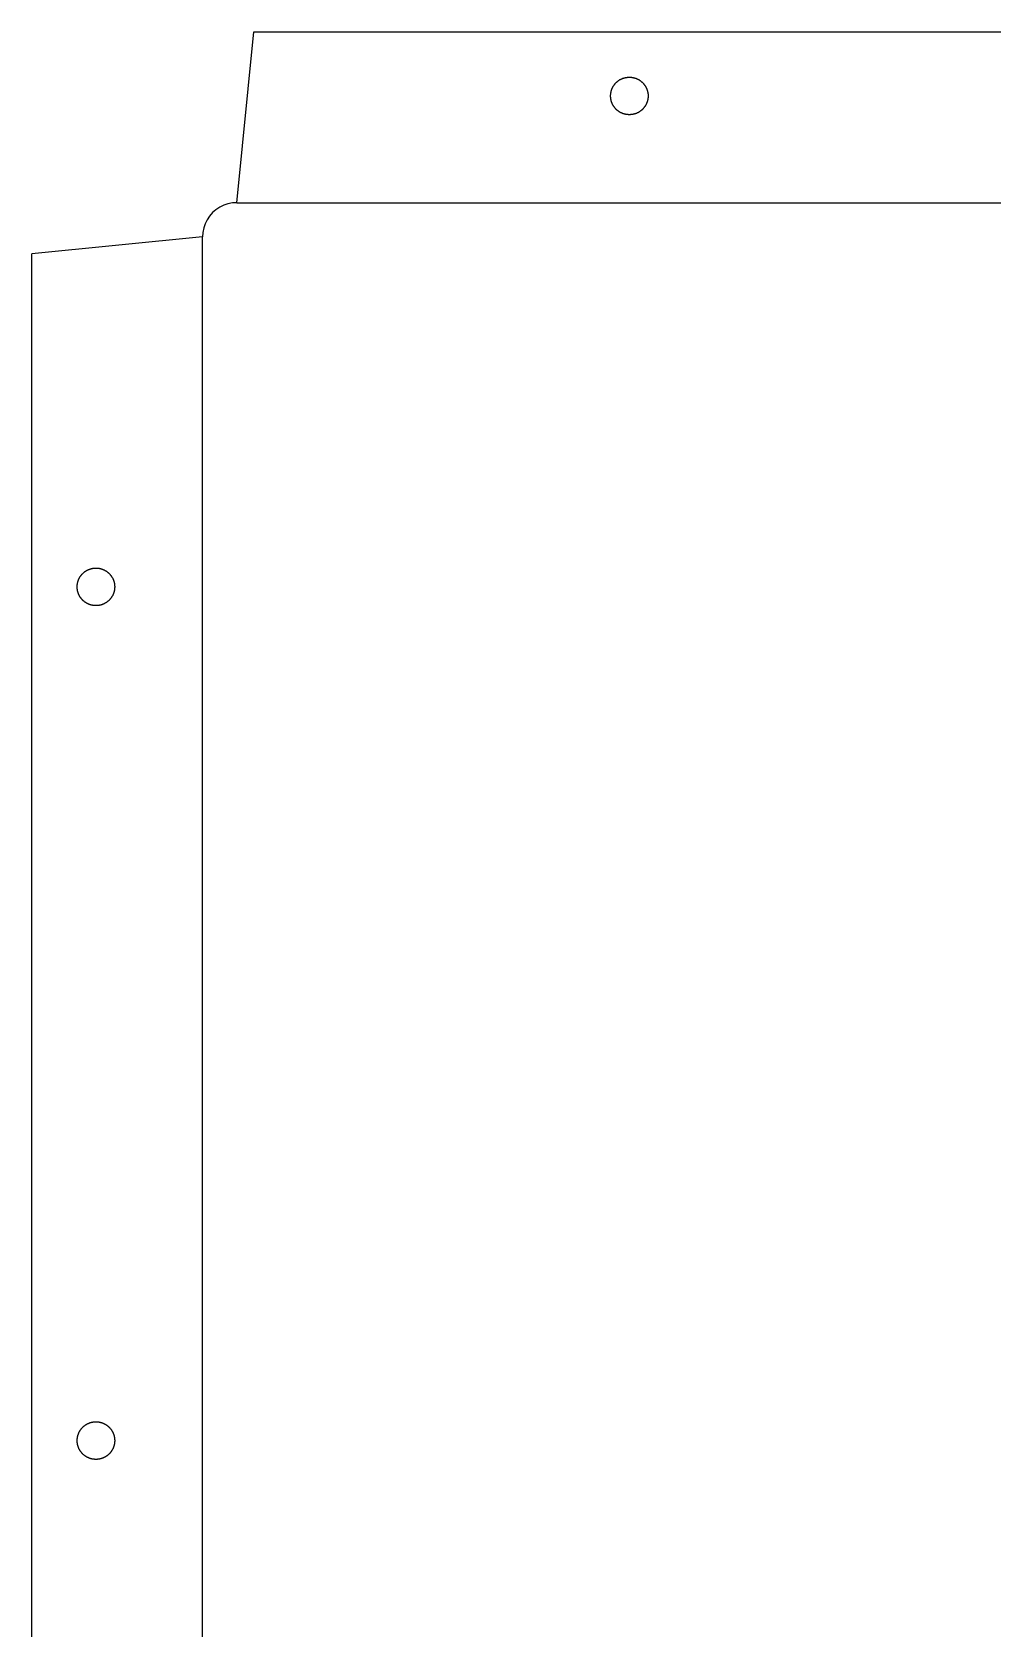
# Model space of a CAD drawing. Header units: metres. Extents: x 13 to 238, y 4 to 739.
# Drawn here: x 12.5 to 125, y 551.9 to 738.8 of the extents above; entities that cross this region are included whole.
import ezdxf

# ---------------------------------------------------------------- set-up
doc = ezdxf.new("R2010")
doc.units = ezdxf.units.M

msp = doc.modelspace()

# ---------------------------------------------------------------- linework, layer by layer
at = {"layer": 'Layer0'}
for p, q in [((36.53, 718.84), (38.53, 738.84)), ((38.53, 738.84), (211.53, 738.84)), ((80.94, 732.87), (80.97, 732.9)), ((80.97, 732.9), (81, 732.92)), ((81, 732.92), (81.03, 732.95)), ((81.03, 732.95), (81.06, 732.97)), ((81.06, 732.97), (81.08, 733)), ((81.08, 733), (81.11, 733.03)), ((81.11, 733.03), (81.14, 733.05)), ((81.14, 733.05), (81.17, 733.07)), ((81.17, 733.07), (81.2, 733.1)), ((81.2, 733.1), (81.23, 733.12)), ((81.23, 733.12), (81.27, 733.14)), ((81.27, 733.14), (81.3, 733.16)), ((81.3, 733.16), (81.33, 733.18)), ((81.33, 733.18), (81.36, 733.21)), ((81.36, 733.21), (81.39, 733.23)), ((81.39, 733.23), (81.43, 733.25)), ((81.43, 733.25), (81.46, 733.26)), ((81.46, 733.26), (81.49, 733.28)), ((81.49, 733.28), (81.53, 733.3)), ((81.53, 733.3), (81.56, 733.32)), ((81.56, 733.32), (81.6, 733.33)), ((81.6, 733.33), (81.63, 733.35)), ((81.63, 733.35), (81.67, 733.36)), ((81.67, 733.36), (81.7, 733.38)), ((81.7, 733.38), (81.74, 733.39)), ((81.74, 733.39), (81.78, 733.41)), ((81.78, 733.41), (81.81, 733.42)), ((81.81, 733.42), (81.85, 733.43)), ((81.85, 733.43), (81.88, 733.44)), ((81.88, 733.44), (81.92, 733.45)), ((81.92, 733.45), (81.96, 733.46)), ((81.96, 733.46), (82, 733.47)), ((82, 733.47), (82.03, 733.48)), ((82.03, 733.48), (82.07, 733.49)), ((82.07, 733.49), (82.11, 733.5)), ((82.11, 733.5), (82.15, 733.51)), ((82.15, 733.51), (82.18, 733.51)), ((82.18, 733.51), (82.22, 733.52)), ((82.22, 733.52), (82.26, 733.52)), ((82.26, 733.52), (82.3, 733.53)), ((82.3, 733.53), (82.34, 733.53)), ((82.34, 733.53), (82.37, 733.53)), ((82.37, 733.53), (82.41, 733.54)), ((82.41, 733.54), (82.45, 733.54)), ((82.45, 733.54), (82.49, 733.54)), ((82.49, 733.54), (82.53, 733.54)), ((82.53, 733.54), (82.57, 733.54)), ((82.57, 733.54), (82.6, 733.54)), ((82.6, 733.54), (82.64, 733.54)), ((82.64, 733.54), (82.68, 733.53)), ((82.68, 733.53), (82.72, 733.53)), ((82.72, 733.53), (82.76, 733.53)), ((82.76, 733.53), (82.8, 733.52)), ((82.8, 733.52), (82.83, 733.52)), ((82.83, 733.52), (82.87, 733.51)), ((82.87, 733.51), (82.91, 733.51)), ((82.91, 733.51), (82.95, 733.5)), ((82.95, 733.5), (82.98, 733.49)), ((82.98, 733.49), (83.02, 733.48)), ((83.02, 733.48), (83.06, 733.47)), ((83.06, 733.47), (83.1, 733.46)), ((83.1, 733.46), (83.13, 733.45)), ((83.13, 733.45), (83.17, 733.44)), ((83.17, 733.44), (83.21, 733.43)), ((83.21, 733.43), (83.24, 733.42)), ((83.24, 733.42), (83.28, 733.41)), ((83.28, 733.41), (83.32, 733.39)), ((83.32, 733.39), (83.35, 733.38)), ((83.35, 733.38), (83.39, 733.36)), ((83.39, 733.36), (83.42, 733.35)), ((83.42, 733.35), (83.46, 733.33)), ((83.46, 733.33), (83.49, 733.32)), ((83.49, 733.32), (83.53, 733.3)), ((83.53, 733.3), (83.56, 733.28)), ((83.56, 733.28), (83.59, 733.26)), ((83.59, 733.26), (83.63, 733.25)), ((83.63, 733.25), (83.66, 733.23)), ((83.66, 733.23), (83.69, 733.21)), ((83.69, 733.21), (83.73, 733.18)), ((83.73, 733.18), (83.76, 733.16)), ((83.76, 733.16), (83.79, 733.14)), ((83.79, 733.14), (83.82, 733.12)), ((83.82, 733.12), (83.85, 733.1)), ((83.85, 733.1), (83.88, 733.07)), ((83.88, 733.07), (83.91, 733.05)), ((83.91, 733.05), (83.94, 733.03)), ((83.94, 733.03), (83.97, 733)), ((83.97, 733), (84, 732.97)), ((84, 732.97), (84.03, 732.95)), ((84.03, 732.95), (84.06, 732.92)), ((84.06, 732.92), (84.08, 732.9)), ((84.08, 732.9), (84.11, 732.87)), ((80.33, 731.49), (80.34, 731.53)), ((80.33, 731.45), (80.33, 731.49)), ((80.33, 731.42), (80.33, 731.45)), ((80.33, 731.38), (80.33, 731.42)), ((80.33, 731.34), (80.33, 731.38)), ((80.33, 731.3), (80.33, 731.34)), ((80.33, 731.26), (80.33, 731.3)), ((80.33, 731.22), (80.33, 731.26)), ((80.33, 731.19), (80.33, 731.22)), ((80.34, 731.15), (80.33, 731.19)), ((80.34, 731.61), (80.35, 731.65)), ((80.34, 731.57), (80.34, 731.61)), ((80.34, 731.53), (80.34, 731.57)), ((80.34, 731.11), (80.34, 731.15)), ((80.34, 731.07), (80.34, 731.11)), ((80.35, 731.03), (80.34, 731.07)), ((80.35, 731.68), (80.36, 731.72)), ((80.35, 731.65), (80.35, 731.68)), ((80.35, 731), (80.35, 731.03)), ((80.36, 731.72), (80.37, 731.76)), ((80.37, 731.76), (80.38, 731.8)), ((80.38, 731.83), (80.39, 731.87)), ((80.38, 731.8), (80.38, 731.83)), ((80.39, 731.87), (80.4, 731.91)), ((80.4, 731.91), (80.41, 731.95)), ((80.41, 731.95), (80.42, 731.98)), ((80.42, 731.98), (80.44, 732.02)), ((80.44, 732.02), (80.45, 732.06)), ((80.45, 732.06), (80.46, 732.09)), ((80.46, 732.09), (80.47, 732.13)), ((80.47, 732.13), (80.49, 732.16)), ((80.49, 732.16), (80.5, 732.2)), ((80.5, 732.2), (80.52, 732.23)), ((80.52, 732.23), (80.53, 732.27)), ((80.53, 732.27), (80.55, 732.3)), ((80.55, 732.3), (80.57, 732.34)), ((80.57, 732.34), (80.58, 732.37)), ((80.58, 732.37), (80.6, 732.41)), ((80.6, 732.41), (80.62, 732.44)), ((80.62, 732.44), (80.64, 732.47)), ((80.64, 732.47), (80.66, 732.51)), ((80.66, 732.51), (80.68, 732.54)), ((80.68, 732.54), (80.7, 732.57)), ((80.7, 732.57), (80.73, 732.6)), ((80.73, 732.6), (80.75, 732.63)), ((80.75, 732.63), (80.77, 732.66)), ((80.77, 732.66), (80.79, 732.69)), ((80.79, 732.69), (80.82, 732.72)), ((80.82, 732.72), (80.84, 732.75)), ((80.84, 732.75), (80.87, 732.78)), ((80.87, 732.78), (80.89, 732.81)), ((80.89, 732.81), (80.92, 732.84)), ((80.92, 732.84), (80.94, 732.87)), ((84.11, 732.87), (84.14, 732.84)), ((84.14, 732.84), (84.16, 732.81)), ((84.16, 732.81), (84.19, 732.78)), ((84.19, 732.78), (84.21, 732.75)), ((84.21, 732.75), (84.24, 732.72)), ((84.24, 732.72), (84.26, 732.69)), ((84.26, 732.69), (84.28, 732.66)), ((84.28, 732.66), (84.31, 732.63)), ((84.31, 732.63), (84.33, 732.6)), ((84.33, 732.6), (84.35, 732.57)), ((84.35, 732.57), (84.37, 732.54)), ((84.37, 732.54), (84.39, 732.51)), ((84.39, 732.51), (84.41, 732.47)), ((84.41, 732.47), (84.43, 732.44)), ((84.43, 732.44), (84.45, 732.41)), ((84.45, 732.41), (84.47, 732.37)), ((84.47, 732.37), (84.49, 732.34)), ((84.49, 732.34), (84.5, 732.3)), ((84.5, 732.3), (84.52, 732.27)), ((84.52, 732.27), (84.54, 732.23)), ((84.54, 732.23), (84.55, 732.2)), ((84.55, 732.2), (84.57, 732.16)), ((84.57, 732.16), (84.58, 732.13)), ((84.58, 732.13), (84.59, 732.09)), ((84.59, 732.09), (84.61, 732.06)), ((84.61, 732.06), (84.62, 732.02)), ((84.62, 732.02), (84.63, 731.98)), ((84.63, 731.98), (84.64, 731.95)), ((84.64, 731.95), (84.65, 731.91)), ((84.65, 731.91), (84.66, 731.87)), ((84.66, 731.87), (84.67, 731.83)), ((84.67, 731.83), (84.68, 731.8)), ((84.68, 731.8), (84.69, 731.76)), ((84.69, 731.76), (84.69, 731.72)), ((84.69, 731.72), (84.7, 731.68)), ((84.7, 731.68), (84.71, 731.65)), ((84.71, 731.03), (84.7, 731)), ((84.71, 731.65), (84.71, 731.61)), ((84.71, 731.61), (84.72, 731.57)), ((84.72, 731.11), (84.71, 731.07)), ((84.71, 731.07), (84.71, 731.03)), ((84.72, 731.57), (84.72, 731.53)), ((84.72, 731.53), (84.72, 731.49)), ((84.72, 731.49), (84.72, 731.45)), ((84.72, 731.45), (84.73, 731.42)), ((84.73, 731.26), (84.72, 731.22)), ((84.72, 731.22), (84.72, 731.19)), ((84.72, 731.19), (84.72, 731.15)), ((84.72, 731.15), (84.72, 731.11)), ((84.73, 731.42), (84.73, 731.38)), ((84.73, 731.38), (84.73, 731.34)), ((84.73, 731.34), (84.73, 731.3)), ((84.73, 731.3), (84.73, 731.26)), ((80.36, 730.96), (80.35, 731)), ((80.37, 730.92), (80.36, 730.96)), ((80.38, 730.88), (80.37, 730.92)), ((80.38, 730.84), (80.38, 730.88)), ((80.39, 730.81), (80.38, 730.84)), ((80.4, 730.77), (80.39, 730.81)), ((80.41, 730.73), (80.4, 730.77)), ((80.42, 730.7), (80.41, 730.73)), ((80.44, 730.66), (80.42, 730.7)), ((80.45, 730.62), (80.44, 730.66)), ((80.46, 730.59), (80.45, 730.62)), ((80.47, 730.55), (80.46, 730.59)), ((80.49, 730.52), (80.47, 730.55)), ((80.5, 730.48), (80.49, 730.52)), ((80.52, 730.45), (80.5, 730.48)), ((80.53, 730.41), (80.52, 730.45)), ((80.55, 730.38), (80.53, 730.41)), ((80.57, 730.34), (80.55, 730.38)), ((80.58, 730.31), (80.57, 730.34)), ((80.6, 730.27), (80.58, 730.31)), ((80.62, 730.24), (80.6, 730.27)), ((80.64, 730.21), (80.62, 730.24)), ((80.66, 730.17), (80.64, 730.21)), ((80.68, 730.14), (80.66, 730.17)), ((80.7, 730.11), (80.68, 730.14)), ((80.73, 730.08), (80.7, 730.11)), ((80.75, 730.05), (80.73, 730.08)), ((80.77, 730.02), (80.75, 730.05)), ((80.79, 729.99), (80.77, 730.02)), ((80.82, 729.96), (80.79, 729.99)), ((80.84, 729.93), (80.82, 729.96)), ((80.87, 729.9), (80.84, 729.93)), ((80.89, 729.87), (80.87, 729.9)), ((80.92, 729.84), (80.89, 729.87)), ((80.94, 729.81), (80.92, 729.84)), ((80.97, 729.78), (80.94, 729.81)), ((81, 729.76), (80.97, 729.78)), ((81.03, 729.73), (81, 729.76)), ((81.06, 729.7), (81.03, 729.73)), ((81.08, 729.68), (81.06, 729.7)), ((81.11, 729.65), (81.08, 729.68)), ((81.14, 729.63), (81.11, 729.65)), ((81.17, 729.61), (81.14, 729.63)), ((81.2, 729.58), (81.17, 729.61)), ((81.23, 729.56), (81.2, 729.58)), ((81.27, 729.54), (81.23, 729.56)), ((81.3, 729.52), (81.27, 729.54)), ((81.33, 729.49), (81.3, 729.52)), ((81.36, 729.47), (81.33, 729.49)), ((81.39, 729.45), (81.36, 729.47)), ((81.43, 729.43), (81.39, 729.45)), ((81.46, 729.42), (81.43, 729.43)), ((81.49, 729.4), (81.46, 729.42)), ((81.53, 729.38), (81.49, 729.4)), ((81.56, 729.36), (81.53, 729.38)), ((81.6, 729.35), (81.56, 729.36)), ((81.63, 729.33), (81.6, 729.35)), ((81.67, 729.31), (81.63, 729.33)), ((81.7, 729.3), (81.67, 729.31)), ((81.74, 729.29), (81.7, 729.3)), ((81.78, 729.27), (81.74, 729.29)), ((81.81, 729.26), (81.78, 729.27)), ((81.85, 729.25), (81.81, 729.26)), ((81.88, 729.24), (81.85, 729.25)), ((81.92, 729.23), (81.88, 729.24)), ((81.96, 729.21), (81.92, 729.23)), ((82, 729.21), (81.96, 729.21)), ((82.03, 729.2), (82, 729.21)), ((82.07, 729.19), (82.03, 729.2)), ((82.11, 729.18), (82.07, 729.19)), ((82.15, 729.17), (82.11, 729.18)), ((82.18, 729.17), (82.15, 729.17)), ((82.22, 729.16), (82.18, 729.17)), ((82.26, 729.16), (82.22, 729.16)), ((82.3, 729.15), (82.26, 729.16)), ((82.34, 729.15), (82.3, 729.15)), ((82.37, 729.15), (82.34, 729.15)), ((82.72, 729.15), (82.68, 729.15)), ((82.76, 729.15), (82.72, 729.15)), ((82.8, 729.16), (82.76, 729.15)), ((82.83, 729.16), (82.8, 729.16)), ((82.87, 729.17), (82.83, 729.16)), ((82.91, 729.17), (82.87, 729.17)), ((82.95, 729.18), (82.91, 729.17)), ((82.98, 729.19), (82.95, 729.18)), ((83.02, 729.2), (82.98, 729.19)), ((83.06, 729.21), (83.02, 729.2)), ((83.1, 729.21), (83.06, 729.21)), ((83.13, 729.23), (83.1, 729.21)), ((83.17, 729.24), (83.13, 729.23)), ((83.21, 729.25), (83.17, 729.24)), ((83.24, 729.26), (83.21, 729.25)), ((83.28, 729.27), (83.24, 729.26)), ((83.32, 729.29), (83.28, 729.27)), ((83.35, 729.3), (83.32, 729.29)), ((83.39, 729.31), (83.35, 729.3)), ((83.42, 729.33), (83.39, 729.31)), ((83.46, 729.35), (83.42, 729.33)), ((83.49, 729.36), (83.46, 729.35)), ((83.53, 729.38), (83.49, 729.36)), ((83.56, 729.4), (83.53, 729.38)), ((83.59, 729.42), (83.56, 729.4)), ((83.63, 729.43), (83.59, 729.42)), ((83.66, 729.45), (83.63, 729.43)), ((83.69, 729.47), (83.66, 729.45)), ((83.73, 729.49), (83.69, 729.47)), ((83.76, 729.52), (83.73, 729.49)), ((83.79, 729.54), (83.76, 729.52)), ((83.82, 729.56), (83.79, 729.54)), ((83.85, 729.58), (83.82, 729.56)), ((83.88, 729.61), (83.85, 729.58)), ((83.91, 729.63), (83.88, 729.61)), ((83.94, 729.65), (83.91, 729.63)), ((83.97, 729.68), (83.94, 729.65)), ((84, 729.7), (83.97, 729.68)), ((84.03, 729.73), (84, 729.7)), ((84.06, 729.76), (84.03, 729.73)), ((84.08, 729.78), (84.06, 729.76)), ((84.11, 729.81), (84.08, 729.78)), ((84.14, 729.84), (84.11, 729.81)), ((84.16, 729.87), (84.14, 729.84)), ((84.19, 729.9), (84.16, 729.87)), ((84.21, 729.93), (84.19, 729.9)), ((84.24, 729.96), (84.21, 729.93)), ((84.26, 729.99), (84.24, 729.96)), ((84.28, 730.02), (84.26, 729.99)), ((84.31, 730.05), (84.28, 730.02)), ((84.33, 730.08), (84.31, 730.05)), ((84.35, 730.11), (84.33, 730.08)), ((84.37, 730.14), (84.35, 730.11)), ((84.39, 730.17), (84.37, 730.14)), ((84.41, 730.21), (84.39, 730.17)), ((84.43, 730.24), (84.41, 730.21)), ((84.45, 730.27), (84.43, 730.24)), ((84.47, 730.31), (84.45, 730.27)), ((84.49, 730.34), (84.47, 730.31)), ((84.5, 730.38), (84.49, 730.34)), ((84.52, 730.41), (84.5, 730.38)), ((84.54, 730.45), (84.52, 730.41)), ((84.55, 730.48), (84.54, 730.45)), ((84.57, 730.52), (84.55, 730.48)), ((84.58, 730.55), (84.57, 730.52)), ((84.59, 730.59), (84.58, 730.55)), ((84.61, 730.62), (84.59, 730.59)), ((84.62, 730.66), (84.61, 730.62)), ((84.63, 730.7), (84.62, 730.66)), ((84.64, 730.73), (84.63, 730.7)), ((84.65, 730.77), (84.64, 730.73)), ((84.66, 730.81), (84.65, 730.77)), ((84.67, 730.84), (84.66, 730.81)), ((84.68, 730.88), (84.67, 730.84)), ((84.69, 730.92), (84.68, 730.88)), ((84.7, 731), (84.69, 730.96)), ((84.69, 730.96), (84.69, 730.92)), ((82.41, 729.14), (82.37, 729.15)), ((82.45, 729.14), (82.41, 729.14)), ((82.49, 729.14), (82.45, 729.14)), ((82.53, 729.14), (82.49, 729.14)), ((82.57, 729.14), (82.53, 729.14)), ((82.6, 729.14), (82.57, 729.14)), ((82.64, 729.14), (82.6, 729.14)), ((82.68, 729.15), (82.64, 729.14)), ((34.09, 718.01), (33.7, 717.67)), ((34.53, 718.3), (34.09, 718.01)), ((35, 718.54), (34.53, 718.3)), ((35.49, 718.7), (35, 718.54)), ((36.01, 718.81), (35.49, 718.7)), ((36.53, 718.84), (36.01, 718.81)), ((36.53, 718.84), (213.53, 718.84)), ((32.83, 716.37), (32.66, 715.88)), ((33.06, 716.84), (32.83, 716.37)), ((33.35, 717.27), (33.06, 716.84)), ((33.7, 717.67), (33.35, 717.27)), ((32.53, 714.84), (12.53, 712.84)), ((32.56, 715.36), (32.53, 714.84)), ((32.53, 27.84), (32.53, 714.84)), ((32.66, 715.88), (32.56, 715.36)), ((12.53, 29.84), (12.53, 712.84)), ((18.1, 674.91), (18.12, 674.94)), ((18.12, 674.94), (18.14, 674.97)), ((18.14, 674.97), (18.16, 675.01)), ((18.16, 675.01), (18.18, 675.04)), ((18.18, 675.04), (18.2, 675.07)), ((18.2, 675.07), (18.23, 675.1)), ((18.23, 675.1), (18.25, 675.13)), ((18.25, 675.13), (18.27, 675.16)), ((18.27, 675.16), (18.29, 675.19)), ((18.29, 675.19), (18.32, 675.22)), ((18.32, 675.22), (18.34, 675.25)), ((18.34, 675.25), (18.37, 675.28)), ((18.37, 675.28), (18.39, 675.31)), ((18.39, 675.31), (18.42, 675.34)), ((18.42, 675.34), (18.44, 675.37)), ((18.44, 675.37), (18.47, 675.4)), ((18.47, 675.4), (18.5, 675.42)), ((18.5, 675.42), (18.53, 675.45)), ((18.53, 675.45), (18.56, 675.47)), ((18.56, 675.47), (18.58, 675.5)), ((18.58, 675.5), (18.61, 675.53)), ((18.61, 675.53), (18.64, 675.55)), ((18.64, 675.55), (18.67, 675.57)), ((18.67, 675.57), (18.7, 675.6)), ((18.7, 675.6), (18.73, 675.62)), ((18.73, 675.62), (18.77, 675.64)), ((18.77, 675.64), (18.8, 675.66)), ((18.8, 675.66), (18.83, 675.68)), ((18.83, 675.68), (18.86, 675.71)), ((18.86, 675.71), (18.89, 675.73)), ((18.89, 675.73), (18.93, 675.75)), ((18.93, 675.75), (18.96, 675.76)), ((18.96, 675.76), (18.99, 675.78)), ((18.99, 675.78), (19.03, 675.8)), ((19.03, 675.8), (19.06, 675.82)), ((19.06, 675.82), (19.1, 675.83)), ((19.1, 675.83), (19.13, 675.85)), ((19.13, 675.85), (19.17, 675.86)), ((19.17, 675.86), (19.2, 675.88)), ((19.2, 675.88), (19.24, 675.89)), ((19.24, 675.89), (19.28, 675.91)), ((19.28, 675.91), (19.31, 675.92)), ((19.31, 675.92), (19.35, 675.93)), ((19.35, 675.93), (19.38, 675.94)), ((19.38, 675.94), (19.42, 675.95)), ((19.42, 675.95), (19.46, 675.96)), ((19.46, 675.96), (19.5, 675.97)), ((19.5, 675.97), (19.53, 675.98)), ((19.53, 675.98), (19.57, 675.99)), ((19.57, 675.99), (19.61, 676)), ((19.61, 676), (19.65, 676.01)), ((19.65, 676.01), (19.68, 676.01)), ((19.68, 676.01), (19.72, 676.02)), ((19.72, 676.02), (19.76, 676.02)), ((19.76, 676.02), (19.8, 676.03)), ((19.8, 676.03), (19.84, 676.03)), ((19.84, 676.03), (19.87, 676.03)), ((19.87, 676.03), (19.91, 676.04)), ((19.91, 676.04), (19.95, 676.04)), ((19.95, 676.04), (19.99, 676.04)), ((19.99, 676.04), (20.03, 676.04)), ((20.03, 676.04), (20.07, 676.04)), ((20.07, 676.04), (20.1, 676.04)), ((20.1, 676.04), (20.14, 676.04)), ((20.14, 676.04), (20.18, 676.03)), ((20.18, 676.03), (20.22, 676.03)), ((20.22, 676.03), (20.26, 676.03)), ((20.26, 676.03), (20.3, 676.02)), ((20.3, 676.02), (20.33, 676.02)), ((20.33, 676.02), (20.37, 676.01)), ((20.37, 676.01), (20.41, 676.01)), ((20.41, 676.01), (20.45, 676)), ((20.45, 676), (20.48, 675.99)), ((20.48, 675.99), (20.52, 675.98)), ((20.52, 675.98), (20.56, 675.97)), ((20.56, 675.97), (20.6, 675.96)), ((20.6, 675.96), (20.63, 675.95)), ((20.63, 675.95), (20.67, 675.94)), ((20.67, 675.94), (20.71, 675.93)), ((20.71, 675.93), (20.74, 675.92)), ((20.74, 675.92), (20.78, 675.91)), ((20.78, 675.91), (20.82, 675.89)), ((20.82, 675.89), (20.85, 675.88)), ((20.85, 675.88), (20.89, 675.86)), ((20.89, 675.86), (20.92, 675.85)), ((20.92, 675.85), (20.96, 675.83)), ((20.96, 675.83), (20.99, 675.82)), ((20.99, 675.82), (21.03, 675.8)), ((21.03, 675.8), (21.06, 675.78)), ((21.06, 675.78), (21.09, 675.76)), ((21.09, 675.76), (21.13, 675.75)), ((21.13, 675.75), (21.16, 675.73)), ((21.16, 675.73), (21.19, 675.71)), ((21.19, 675.71), (21.23, 675.68)), ((21.23, 675.68), (21.26, 675.66)), ((21.26, 675.66), (21.29, 675.64)), ((21.29, 675.64), (21.32, 675.62)), ((21.32, 675.62), (21.35, 675.6)), ((21.35, 675.6), (21.38, 675.57)), ((21.38, 675.57), (21.41, 675.55)), ((21.41, 675.55), (21.44, 675.53)), ((21.44, 675.53), (21.47, 675.5)), ((21.47, 675.5), (21.5, 675.47)), ((21.5, 675.47), (21.53, 675.45)), ((21.53, 675.45), (21.56, 675.42)), ((21.56, 675.42), (21.58, 675.4)), ((21.58, 675.4), (21.61, 675.37)), ((21.61, 675.37), (21.64, 675.34)), ((21.64, 675.34), (21.66, 675.31)), ((21.66, 675.31), (21.69, 675.28)), ((21.69, 675.28), (21.71, 675.25)), ((21.71, 675.25), (21.74, 675.22)), ((21.74, 675.22), (21.76, 675.19)), ((21.76, 675.19), (21.78, 675.16)), ((21.78, 675.16), (21.81, 675.13)), ((21.81, 675.13), (21.83, 675.1)), ((21.83, 675.1), (21.85, 675.07)), ((21.85, 675.07), (21.87, 675.04)), ((21.87, 675.04), (21.89, 675.01)), ((21.89, 675.01), (21.91, 674.97)), ((21.91, 674.97), (21.93, 674.94)), ((21.93, 674.94), (21.95, 674.91)), ((17.83, 673.99), (17.84, 674.03)), ((17.83, 673.95), (17.83, 673.99)), ((17.83, 673.92), (17.83, 673.95)), ((17.83, 673.88), (17.83, 673.92)), ((17.83, 673.84), (17.83, 673.88)), ((17.83, 673.8), (17.83, 673.84)), ((17.83, 673.76), (17.83, 673.8)), ((17.83, 673.72), (17.83, 673.76)), ((17.83, 673.69), (17.83, 673.72)), ((17.84, 673.65), (17.83, 673.69)), ((17.84, 674.11), (17.85, 674.15)), ((17.84, 674.07), (17.84, 674.11)), ((17.84, 674.03), (17.84, 674.07)), ((17.84, 673.61), (17.84, 673.65)), ((17.84, 673.57), (17.84, 673.61)), ((17.85, 673.53), (17.84, 673.57)), ((17.85, 674.18), (17.86, 674.22)), ((17.85, 674.15), (17.85, 674.18)), ((17.85, 673.5), (17.85, 673.53)), ((17.86, 673.46), (17.85, 673.5)), ((17.86, 674.22), (17.87, 674.26)), ((17.87, 673.42), (17.86, 673.46)), ((17.87, 674.26), (17.88, 674.3)), ((17.88, 673.38), (17.87, 673.42)), ((17.88, 674.33), (17.89, 674.37)), ((17.88, 674.3), (17.88, 674.33)), ((17.88, 673.34), (17.88, 673.38)), ((17.89, 673.31), (17.88, 673.34)), ((17.89, 674.37), (17.9, 674.41)), ((17.9, 673.27), (17.89, 673.31)), ((17.9, 674.41), (17.91, 674.45)), ((17.91, 673.23), (17.9, 673.27)), ((17.91, 674.45), (17.92, 674.48)), ((17.92, 673.2), (17.91, 673.23)), ((17.92, 674.48), (17.94, 674.52)), ((17.94, 673.16), (17.92, 673.2)), ((17.94, 674.52), (17.95, 674.56)), ((17.95, 673.12), (17.94, 673.16)), ((17.95, 674.56), (17.96, 674.59)), ((17.96, 673.09), (17.95, 673.12)), ((17.96, 674.59), (17.97, 674.63)), ((17.97, 673.05), (17.96, 673.09)), ((17.97, 674.63), (17.99, 674.66)), ((17.99, 674.66), (18, 674.7)), ((18, 674.7), (18.02, 674.73)), ((18.02, 674.73), (18.03, 674.77)), ((18.03, 674.77), (18.05, 674.8)), ((18.05, 674.8), (18.07, 674.84)), ((18.07, 674.84), (18.08, 674.87)), ((18.08, 674.87), (18.1, 674.91)), ((21.95, 674.91), (21.97, 674.87)), ((21.97, 674.87), (21.99, 674.84)), ((21.99, 674.84), (22, 674.8)), ((22, 674.8), (22.02, 674.77)), ((22.02, 674.77), (22.04, 674.73)), ((22.04, 674.73), (22.05, 674.7)), ((22.05, 674.7), (22.07, 674.66)), ((22.07, 674.66), (22.08, 674.63)), ((22.08, 674.63), (22.09, 674.59)), ((22.09, 673.09), (22.08, 673.05)), ((22.09, 674.59), (22.11, 674.56)), ((22.11, 673.12), (22.09, 673.09)), ((22.11, 674.56), (22.12, 674.52)), ((22.12, 673.16), (22.11, 673.12)), ((22.12, 674.52), (22.13, 674.48)), ((22.13, 673.2), (22.12, 673.16)), ((22.13, 674.48), (22.14, 674.45)), ((22.14, 673.23), (22.13, 673.2)), ((22.14, 674.45), (22.15, 674.41)), ((22.15, 673.27), (22.14, 673.23)), ((22.15, 674.41), (22.16, 674.37)), ((22.16, 673.31), (22.15, 673.27)), ((22.16, 674.37), (22.17, 674.33)), ((22.17, 673.34), (22.16, 673.31)), ((22.17, 674.33), (22.18, 674.3)), ((22.18, 673.38), (22.17, 673.34)), ((22.18, 674.3), (22.19, 674.26)), ((22.19, 673.42), (22.18, 673.38)), ((22.19, 674.26), (22.19, 674.22)), ((22.19, 674.22), (22.2, 674.18)), ((22.2, 673.5), (22.19, 673.46)), ((22.19, 673.46), (22.19, 673.42)), ((22.2, 674.18), (22.21, 674.15)), ((22.21, 673.53), (22.2, 673.5)), ((22.21, 674.15), (22.21, 674.11)), ((22.21, 674.11), (22.22, 674.07)), ((22.22, 673.61), (22.21, 673.57)), ((22.21, 673.57), (22.21, 673.53)), ((22.22, 674.07), (22.22, 674.03)), ((22.22, 674.03), (22.22, 673.99)), ((22.22, 673.99), (22.22, 673.95)), ((22.22, 673.95), (22.23, 673.92)), ((22.23, 673.76), (22.22, 673.72)), ((22.22, 673.72), (22.22, 673.69)), ((22.22, 673.69), (22.22, 673.65)), ((22.22, 673.65), (22.22, 673.61)), ((22.23, 673.92), (22.23, 673.88)), ((22.23, 673.88), (22.23, 673.84)), ((22.23, 673.84), (22.23, 673.8)), ((22.23, 673.8), (22.23, 673.76)), ((17.99, 673.02), (17.97, 673.05)), ((18, 672.98), (17.99, 673.02)), ((18.02, 672.95), (18, 672.98)), ((18.03, 672.91), (18.02, 672.95)), ((18.05, 672.88), (18.03, 672.91)), ((18.07, 672.84), (18.05, 672.88)), ((18.08, 672.81), (18.07, 672.84)), ((18.1, 672.77), (18.08, 672.81)), ((18.12, 672.74), (18.1, 672.77)), ((18.14, 672.71), (18.12, 672.74)), ((18.16, 672.67), (18.14, 672.71)), ((18.18, 672.64), (18.16, 672.67)), ((18.2, 672.61), (18.18, 672.64)), ((18.23, 672.58), (18.2, 672.61)), ((18.25, 672.55), (18.23, 672.58)), ((18.27, 672.52), (18.25, 672.55)), ((18.29, 672.49), (18.27, 672.52)), ((18.32, 672.46), (18.29, 672.49)), ((18.34, 672.43), (18.32, 672.46)), ((18.37, 672.4), (18.34, 672.43)), ((18.39, 672.37), (18.37, 672.4)), ((18.42, 672.34), (18.39, 672.37)), ((18.44, 672.31), (18.42, 672.34)), ((18.47, 672.28), (18.44, 672.31)), ((18.5, 672.26), (18.47, 672.28)), ((18.53, 672.23), (18.5, 672.26)), ((18.56, 672.2), (18.53, 672.23)), ((18.58, 672.18), (18.56, 672.2)), ((18.61, 672.15), (18.58, 672.18)), ((18.64, 672.13), (18.61, 672.15)), ((18.67, 672.11), (18.64, 672.13)), ((18.7, 672.08), (18.67, 672.11)), ((18.73, 672.06), (18.7, 672.08)), ((18.77, 672.04), (18.73, 672.06)), ((18.8, 672.02), (18.77, 672.04)), ((18.83, 671.99), (18.8, 672.02)), ((18.86, 671.97), (18.83, 671.99)), ((18.89, 671.95), (18.86, 671.97)), ((18.93, 671.93), (18.89, 671.95)), ((18.96, 671.92), (18.93, 671.93)), ((18.99, 671.9), (18.96, 671.92)), ((19.03, 671.88), (18.99, 671.9)), ((19.06, 671.86), (19.03, 671.88)), ((19.1, 671.85), (19.06, 671.86)), ((19.13, 671.83), (19.1, 671.85)), ((19.17, 671.81), (19.13, 671.83)), ((19.2, 671.8), (19.17, 671.81)), ((19.24, 671.79), (19.2, 671.8)), ((19.28, 671.77), (19.24, 671.79)), ((19.31, 671.76), (19.28, 671.77)), ((19.35, 671.75), (19.31, 671.76)), ((19.38, 671.74), (19.35, 671.75)), ((19.42, 671.73), (19.38, 671.74)), ((19.46, 671.71), (19.42, 671.73)), ((19.5, 671.71), (19.46, 671.71)), ((19.53, 671.7), (19.5, 671.71)), ((19.57, 671.69), (19.53, 671.7)), ((19.61, 671.68), (19.57, 671.69)), ((19.65, 671.67), (19.61, 671.68)), ((19.68, 671.67), (19.65, 671.67)), ((19.72, 671.66), (19.68, 671.67)), ((19.76, 671.66), (19.72, 671.66)), ((19.8, 671.65), (19.76, 671.66)), ((19.84, 671.65), (19.8, 671.65)), ((19.87, 671.65), (19.84, 671.65)), ((19.91, 671.64), (19.87, 671.65)), ((19.95, 671.64), (19.91, 671.64)), ((19.99, 671.64), (19.95, 671.64)), ((20.03, 671.64), (19.99, 671.64)), ((20.07, 671.64), (20.03, 671.64)), ((20.1, 671.64), (20.07, 671.64)), ((20.14, 671.64), (20.1, 671.64)), ((20.18, 671.65), (20.14, 671.64)), ((20.22, 671.65), (20.18, 671.65)), ((20.26, 671.65), (20.22, 671.65)), ((20.3, 671.66), (20.26, 671.65)), ((20.33, 671.66), (20.3, 671.66)), ((20.37, 671.67), (20.33, 671.66)), ((20.41, 671.67), (20.37, 671.67)), ((20.45, 671.68), (20.41, 671.67)), ((20.48, 671.69), (20.45, 671.68)), ((20.52, 671.7), (20.48, 671.69)), ((20.56, 671.71), (20.52, 671.7)), ((20.6, 671.71), (20.56, 671.71)), ((20.63, 671.73), (20.6, 671.71)), ((20.67, 671.74), (20.63, 671.73)), ((20.71, 671.75), (20.67, 671.74)), ((20.74, 671.76), (20.71, 671.75)), ((20.78, 671.77), (20.74, 671.76)), ((20.82, 671.79), (20.78, 671.77)), ((20.85, 671.8), (20.82, 671.79)), ((20.89, 671.81), (20.85, 671.8)), ((20.92, 671.83), (20.89, 671.81)), ((20.96, 671.85), (20.92, 671.83)), ((20.99, 671.86), (20.96, 671.85)), ((21.03, 671.88), (20.99, 671.86)), ((21.06, 671.9), (21.03, 671.88)), ((21.09, 671.92), (21.06, 671.9)), ((21.13, 671.93), (21.09, 671.92)), ((21.16, 671.95), (21.13, 671.93)), ((21.19, 671.97), (21.16, 671.95)), ((21.23, 671.99), (21.19, 671.97)), ((21.26, 672.02), (21.23, 671.99)), ((21.29, 672.04), (21.26, 672.02)), ((21.32, 672.06), (21.29, 672.04)), ((21.35, 672.08), (21.32, 672.06)), ((21.38, 672.11), (21.35, 672.08)), ((21.41, 672.13), (21.38, 672.11)), ((21.44, 672.15), (21.41, 672.13)), ((21.47, 672.18), (21.44, 672.15)), ((21.5, 672.2), (21.47, 672.18)), ((21.53, 672.23), (21.5, 672.2)), ((21.56, 672.26), (21.53, 672.23)), ((21.58, 672.28), (21.56, 672.26)), ((21.61, 672.31), (21.58, 672.28)), ((21.64, 672.34), (21.61, 672.31)), ((21.66, 672.37), (21.64, 672.34)), ((21.69, 672.4), (21.66, 672.37)), ((21.71, 672.43), (21.69, 672.4)), ((21.74, 672.46), (21.71, 672.43)), ((21.76, 672.49), (21.74, 672.46)), ((21.78, 672.52), (21.76, 672.49)), ((21.81, 672.55), (21.78, 672.52)), ((21.83, 672.58), (21.81, 672.55)), ((21.85, 672.61), (21.83, 672.58)), ((21.87, 672.64), (21.85, 672.61)), ((21.89, 672.67), (21.87, 672.64)), ((21.91, 672.71), (21.89, 672.67)), ((21.93, 672.74), (21.91, 672.71)), ((21.95, 672.77), (21.93, 672.74)), ((21.97, 672.81), (21.95, 672.77)), ((21.99, 672.84), (21.97, 672.81)), ((22, 672.88), (21.99, 672.84)), ((22.02, 672.91), (22, 672.88)), ((22.04, 672.95), (22.02, 672.91)), ((22.05, 672.98), (22.04, 672.95)), ((22.07, 673.02), (22.05, 672.98)), ((22.08, 673.05), (22.07, 673.02)), ((19.08, 575.83), (19.11, 575.84)), ((19.11, 575.84), (19.15, 575.86)), ((19.15, 575.86), (19.18, 575.87)), ((19.18, 575.87), (19.22, 575.89)), ((19.22, 575.89), (19.26, 575.9)), ((19.26, 575.9), (19.29, 575.91)), ((19.29, 575.91), (19.33, 575.93)), ((19.33, 575.93), (19.37, 575.94)), ((19.37, 575.94), (19.4, 575.95)), ((19.4, 575.95), (19.44, 575.96)), ((19.44, 575.96), (19.48, 575.97)), ((19.48, 575.97), (19.51, 575.98)), ((19.51, 575.98), (19.55, 575.99)), ((19.55, 575.99), (19.59, 576)), ((19.59, 576), (19.63, 576)), ((19.63, 576), (19.66, 576.01)), ((19.66, 576.01), (19.7, 576.02)), ((19.7, 576.02), (19.74, 576.02)), ((19.74, 576.02), (19.78, 576.03)), ((19.78, 576.03), (19.82, 576.03)), ((19.82, 576.03), (19.85, 576.03)), ((19.85, 576.03), (19.89, 576.04)), ((19.89, 576.04), (19.93, 576.04)), ((19.93, 576.04), (19.97, 576.04)), ((19.97, 576.04), (20.01, 576.04)), ((20.01, 576.04), (20.05, 576.04)), ((20.05, 576.04), (20.08, 576.04)), ((20.08, 576.04), (20.12, 576.04)), ((20.12, 576.04), (20.16, 576.04)), ((20.16, 576.04), (20.2, 576.03)), ((20.2, 576.03), (20.24, 576.03)), ((20.24, 576.03), (20.28, 576.03)), ((20.28, 576.03), (20.31, 576.02)), ((20.31, 576.02), (20.35, 576.02)), ((20.35, 576.02), (20.39, 576.01)), ((20.39, 576.01), (20.43, 576)), ((20.43, 576), (20.47, 576)), ((20.47, 576), (20.5, 575.99)), ((20.5, 575.99), (20.54, 575.98)), ((20.54, 575.98), (20.58, 575.97)), ((20.58, 575.97), (20.61, 575.96)), ((20.61, 575.96), (20.65, 575.95)), ((20.65, 575.95), (20.69, 575.94)), ((20.69, 575.94), (20.72, 575.93)), ((20.72, 575.93), (20.76, 575.91)), ((20.76, 575.91), (20.8, 575.9)), ((20.8, 575.9), (20.83, 575.89)), ((20.83, 575.89), (20.87, 575.87)), ((20.87, 575.87), (20.9, 575.86)), ((20.9, 575.86), (20.94, 575.84)), ((20.94, 575.84), (20.97, 575.83)), ((17.83, 574.01), (17.84, 574.05)), ((17.83, 573.97), (17.83, 574.01)), ((17.83, 573.94), (17.83, 573.97)), ((17.84, 574.09), (17.85, 574.13)), ((17.84, 574.05), (17.84, 574.09)), ((17.85, 574.16), (17.86, 574.2)), ((17.85, 574.13), (17.85, 574.16)), ((17.86, 574.24), (17.87, 574.28)), ((17.86, 574.2), (17.86, 574.24)), ((17.87, 574.28), (17.88, 574.32)), ((17.88, 574.32), (17.89, 574.35)), ((17.89, 574.35), (17.9, 574.39)), ((17.9, 574.39), (17.91, 574.43)), ((17.91, 574.43), (17.92, 574.46)), ((17.92, 574.46), (17.93, 574.5)), ((17.93, 574.5), (17.94, 574.54)), ((17.94, 574.54), (17.95, 574.57)), ((17.95, 574.57), (17.97, 574.61)), ((17.97, 574.61), (17.98, 574.65)), ((17.98, 574.65), (17.99, 574.68)), ((17.99, 574.68), (18.01, 574.72)), ((18.01, 574.72), (18.03, 574.75)), ((18.03, 574.75), (18.04, 574.79)), ((18.04, 574.79), (18.06, 574.82)), ((18.06, 574.82), (18.08, 574.85)), ((18.08, 574.85), (18.09, 574.89)), ((18.09, 574.89), (18.11, 574.92)), ((18.11, 574.92), (18.13, 574.96)), ((18.13, 574.96), (18.15, 574.99)), ((18.15, 574.99), (18.17, 575.02)), ((18.17, 575.02), (18.19, 575.05)), ((18.19, 575.05), (18.21, 575.09)), ((18.21, 575.09), (18.24, 575.12)), ((18.24, 575.12), (18.26, 575.15)), ((18.26, 575.15), (18.28, 575.18)), ((18.28, 575.18), (18.31, 575.21)), ((18.31, 575.21), (18.33, 575.24)), ((18.33, 575.24), (18.35, 575.27)), ((18.35, 575.27), (18.38, 575.3)), ((18.38, 575.3), (18.4, 575.33)), ((18.4, 575.33), (18.43, 575.35)), ((18.43, 575.35), (18.46, 575.38)), ((18.46, 575.38), (18.48, 575.41)), ((18.48, 575.41), (18.51, 575.44)), ((18.51, 575.44), (18.54, 575.46)), ((18.54, 575.46), (18.57, 575.49)), ((18.57, 575.49), (18.6, 575.51)), ((18.6, 575.51), (18.63, 575.54)), ((18.63, 575.54), (18.66, 575.56)), ((18.66, 575.56), (18.69, 575.58)), ((18.69, 575.58), (18.72, 575.61)), ((18.72, 575.61), (18.75, 575.63)), ((18.75, 575.63), (18.78, 575.65)), ((18.78, 575.65), (18.81, 575.67)), ((18.81, 575.67), (18.84, 575.69)), ((18.84, 575.69), (18.88, 575.72)), ((18.88, 575.72), (18.91, 575.74)), ((18.91, 575.74), (18.94, 575.75)), ((18.94, 575.75), (18.98, 575.77)), ((18.98, 575.77), (19.01, 575.79)), ((19.01, 575.79), (19.05, 575.81)), ((19.05, 575.81), (19.08, 575.83)), ((20.97, 575.83), (21.01, 575.81)), ((21.01, 575.81), (21.04, 575.79)), ((21.04, 575.79), (21.08, 575.77)), ((21.08, 575.77), (21.11, 575.75)), ((21.11, 575.75), (21.14, 575.74)), ((21.14, 575.74), (21.18, 575.72)), ((21.18, 575.72), (21.21, 575.7)), ((21.21, 575.7), (21.24, 575.67)), ((21.24, 575.67), (21.27, 575.65)), ((21.27, 575.65), (21.3, 575.63)), ((21.3, 575.63), (21.34, 575.61)), ((21.34, 575.61), (21.37, 575.59)), ((21.37, 575.59), (21.4, 575.56)), ((21.4, 575.56), (21.43, 575.54)), ((21.43, 575.54), (21.46, 575.51)), ((21.46, 575.51), (21.48, 575.49)), ((21.48, 575.49), (21.51, 575.46)), ((21.51, 575.46), (21.54, 575.44)), ((21.54, 575.44), (21.57, 575.41)), ((21.57, 575.41), (21.6, 575.38)), ((21.6, 575.38), (21.62, 575.35)), ((21.62, 575.35), (21.65, 575.33)), ((21.65, 575.33), (21.67, 575.3)), ((21.67, 575.3), (21.7, 575.27)), ((21.7, 575.27), (21.72, 575.24)), ((21.72, 575.24), (21.75, 575.21)), ((21.75, 575.21), (21.77, 575.18)), ((21.77, 575.18), (21.8, 575.15)), ((21.8, 575.15), (21.82, 575.12)), ((21.82, 575.12), (21.84, 575.09)), ((21.84, 575.09), (21.86, 575.05)), ((21.86, 575.05), (21.88, 575.02)), ((21.88, 575.02), (21.9, 574.99)), ((21.9, 574.99), (21.92, 574.96)), ((21.92, 574.96), (21.94, 574.92)), ((21.94, 574.92), (21.96, 574.89)), ((21.96, 574.89), (21.98, 574.86)), ((21.98, 574.86), (22, 574.82)), ((22, 574.82), (22.01, 574.79)), ((22.01, 574.79), (22.03, 574.75)), ((22.03, 574.75), (22.04, 574.72)), ((22.04, 574.72), (22.06, 574.68)), ((22.06, 574.68), (22.07, 574.65)), ((22.07, 574.65), (22.09, 574.61)), ((22.09, 574.61), (22.1, 574.57)), ((22.1, 574.57), (22.11, 574.54)), ((22.11, 574.54), (22.13, 574.5)), ((22.13, 574.5), (22.14, 574.47)), ((22.14, 574.47), (22.15, 574.43)), ((22.15, 574.43), (22.16, 574.39)), ((22.16, 574.39), (22.17, 574.35)), ((22.17, 574.35), (22.18, 574.32)), ((22.18, 574.32), (22.18, 574.28)), ((22.18, 574.28), (22.19, 574.24)), ((22.19, 574.24), (22.2, 574.2)), ((22.2, 574.2), (22.2, 574.17)), ((22.2, 574.17), (22.21, 574.13)), ((22.21, 574.13), (22.21, 574.09)), ((22.21, 574.09), (22.22, 574.05)), ((22.22, 574.05), (22.22, 574.01)), ((22.22, 574.01), (22.22, 573.97)), ((22.22, 573.97), (22.23, 573.94)), ((17.83, 573.9), (17.83, 573.94)), ((17.83, 573.86), (17.83, 573.9)), ((17.83, 573.82), (17.83, 573.86)), ((17.83, 573.78), (17.83, 573.82)), ((17.83, 573.74), (17.83, 573.78)), ((17.83, 573.7), (17.83, 573.74)), ((17.83, 573.67), (17.83, 573.7)), ((17.84, 573.63), (17.83, 573.67)), ((17.84, 573.59), (17.84, 573.63)), ((17.85, 573.55), (17.84, 573.59)), ((17.85, 573.51), (17.85, 573.55)), ((17.86, 573.48), (17.85, 573.51)), ((17.86, 573.44), (17.86, 573.48)), ((17.87, 573.4), (17.86, 573.44)), ((17.88, 573.36), (17.87, 573.4)), ((17.89, 573.33), (17.88, 573.36)), ((17.9, 573.29), (17.89, 573.33)), ((17.91, 573.25), (17.9, 573.29)), ((17.92, 573.21), (17.91, 573.25)), ((17.93, 573.18), (17.92, 573.21)), ((17.94, 573.14), (17.93, 573.18)), ((17.95, 573.1), (17.94, 573.14)), ((17.97, 573.07), (17.95, 573.1)), ((17.98, 573.03), (17.97, 573.07)), ((18, 573), (17.98, 573.03)), ((18.01, 572.96), (18, 573)), ((18.03, 572.93), (18.01, 572.96)), ((18.04, 572.89), (18.03, 572.93)), ((18.06, 572.86), (18.04, 572.89)), ((18.08, 572.82), (18.06, 572.86)), ((18.09, 572.79), (18.08, 572.82)), ((18.11, 572.76), (18.09, 572.79)), ((18.13, 572.72), (18.11, 572.76)), ((18.15, 572.69), (18.13, 572.72)), ((18.17, 572.66), (18.15, 572.69)), ((18.19, 572.62), (18.17, 572.66)), ((18.21, 572.59), (18.19, 572.62)), ((18.24, 572.56), (18.21, 572.59)), ((18.26, 572.53), (18.24, 572.56)), ((18.28, 572.5), (18.26, 572.53)), ((18.31, 572.47), (18.28, 572.5)), ((18.33, 572.44), (18.31, 572.47)), ((18.36, 572.41), (18.33, 572.44)), ((18.38, 572.38), (18.36, 572.41)), ((18.41, 572.35), (18.38, 572.38)), ((18.43, 572.32), (18.41, 572.35)), ((18.46, 572.3), (18.43, 572.32)), ((18.49, 572.27), (18.46, 572.3)), ((18.51, 572.24), (18.49, 572.27)), ((18.54, 572.22), (18.51, 572.24)), ((18.57, 572.19), (18.54, 572.22)), ((18.6, 572.17), (18.57, 572.19)), ((18.63, 572.14), (18.6, 572.17)), ((18.66, 572.12), (18.63, 572.14)), ((18.69, 572.09), (18.66, 572.12)), ((21.4, 572.12), (21.37, 572.09)), ((21.43, 572.14), (21.4, 572.12)), ((21.46, 572.17), (21.43, 572.14)), ((21.49, 572.19), (21.46, 572.17)), ((21.51, 572.22), (21.49, 572.19)), ((21.54, 572.24), (21.51, 572.22)), ((21.57, 572.27), (21.54, 572.24)), ((21.6, 572.3), (21.57, 572.27)), ((21.62, 572.33), (21.6, 572.3)), ((21.65, 572.35), (21.62, 572.33)), ((21.68, 572.38), (21.65, 572.35)), ((21.7, 572.41), (21.68, 572.38)), ((21.73, 572.44), (21.7, 572.41)), ((21.75, 572.47), (21.73, 572.44)), ((21.77, 572.5), (21.75, 572.47)), ((21.8, 572.53), (21.77, 572.5)), ((21.82, 572.56), (21.8, 572.53)), ((21.84, 572.59), (21.82, 572.56)), ((21.86, 572.63), (21.84, 572.59)), ((21.88, 572.66), (21.86, 572.63)), ((21.9, 572.69), (21.88, 572.66)), ((21.92, 572.72), (21.9, 572.69)), ((21.94, 572.76), (21.92, 572.72)), ((21.96, 572.79), (21.94, 572.76)), ((21.98, 572.82), (21.96, 572.79)), ((22, 572.86), (21.98, 572.82)), ((22.01, 572.89), (22, 572.86)), ((22.03, 572.93), (22.01, 572.89)), ((22.05, 572.96), (22.03, 572.93)), ((22.06, 573), (22.05, 572.96)), ((22.07, 573.03), (22.06, 573)), ((22.09, 573.07), (22.07, 573.03)), ((22.1, 573.11), (22.09, 573.07)), ((22.11, 573.14), (22.1, 573.11)), ((22.13, 573.18), (22.11, 573.14)), ((22.14, 573.22), (22.13, 573.18)), ((22.15, 573.25), (22.14, 573.22)), ((22.16, 573.29), (22.15, 573.25)), ((22.17, 573.33), (22.16, 573.29)), ((22.18, 573.36), (22.17, 573.33)), ((22.19, 573.44), (22.18, 573.4)), ((22.18, 573.4), (22.18, 573.36)), ((22.2, 573.48), (22.19, 573.44)), ((22.21, 573.55), (22.2, 573.52)), ((22.2, 573.52), (22.2, 573.48)), ((22.22, 573.63), (22.21, 573.59)), ((22.21, 573.59), (22.21, 573.55)), ((22.23, 573.74), (22.22, 573.71)), ((22.22, 573.71), (22.22, 573.67)), ((22.22, 573.67), (22.22, 573.63)), ((22.23, 573.94), (22.23, 573.9)), ((22.23, 573.9), (22.23, 573.86)), ((22.23, 573.86), (22.23, 573.82)), ((22.23, 573.82), (22.23, 573.78)), ((22.23, 573.78), (22.23, 573.74)), ((18.72, 572.07), (18.69, 572.09)), ((18.75, 572.05), (18.72, 572.07)), ((18.78, 572.03), (18.75, 572.05)), ((18.81, 572), (18.78, 572.03)), ((18.85, 571.98), (18.81, 572)), ((18.88, 571.96), (18.85, 571.98)), ((18.91, 571.94), (18.88, 571.96)), ((18.94, 571.92), (18.91, 571.94)), ((18.98, 571.91), (18.94, 571.92)), ((19.01, 571.89), (18.98, 571.91)), ((19.05, 571.87), (19.01, 571.89)), ((19.08, 571.85), (19.05, 571.87)), ((19.12, 571.84), (19.08, 571.85)), ((19.15, 571.82), (19.12, 571.84)), ((19.19, 571.81), (19.15, 571.82)), ((19.22, 571.79), (19.19, 571.81)), ((19.26, 571.78), (19.22, 571.79)), ((19.29, 571.77), (19.26, 571.78)), ((19.33, 571.75), (19.29, 571.77)), ((19.37, 571.74), (19.33, 571.75)), ((19.4, 571.73), (19.37, 571.74)), ((19.44, 571.72), (19.4, 571.73)), ((19.48, 571.71), (19.44, 571.72)), ((19.51, 571.7), (19.48, 571.71)), ((19.55, 571.69), (19.51, 571.7)), ((19.59, 571.68), (19.55, 571.69)), ((19.63, 571.68), (19.59, 571.68)), ((19.67, 571.67), (19.63, 571.68)), ((19.7, 571.66), (19.67, 571.67)), ((19.74, 571.66), (19.7, 571.66)), ((19.78, 571.65), (19.74, 571.66)), ((19.82, 571.65), (19.78, 571.65)), ((19.86, 571.65), (19.82, 571.65)), ((19.89, 571.64), (19.86, 571.65)), ((19.93, 571.64), (19.89, 571.64)), ((19.97, 571.64), (19.93, 571.64)), ((20.01, 571.64), (19.97, 571.64)), ((20.05, 571.64), (20.01, 571.64)), ((20.09, 571.64), (20.05, 571.64)), ((20.12, 571.64), (20.09, 571.64)), ((20.16, 571.64), (20.12, 571.64)), ((20.2, 571.65), (20.16, 571.64)), ((20.24, 571.65), (20.2, 571.65)), ((20.28, 571.65), (20.24, 571.65)), ((20.32, 571.66), (20.28, 571.65)), ((20.35, 571.66), (20.32, 571.66)), ((20.39, 571.67), (20.35, 571.66)), ((20.43, 571.68), (20.39, 571.67)), ((20.47, 571.68), (20.43, 571.68)), ((20.5, 571.69), (20.47, 571.68)), ((20.54, 571.7), (20.5, 571.69)), ((20.58, 571.71), (20.54, 571.7)), ((20.62, 571.72), (20.58, 571.71)), ((20.65, 571.73), (20.62, 571.72)), ((20.69, 571.74), (20.65, 571.73)), ((20.73, 571.75), (20.69, 571.74)), ((20.76, 571.77), (20.73, 571.75)), ((20.8, 571.78), (20.76, 571.77)), ((20.83, 571.79), (20.8, 571.78)), ((20.87, 571.81), (20.83, 571.79)), ((20.91, 571.82), (20.87, 571.81)), ((20.94, 571.84), (20.91, 571.82)), ((20.98, 571.85), (20.94, 571.84)), ((21.01, 571.87), (20.98, 571.85)), ((21.04, 571.89), (21.01, 571.87)), ((21.08, 571.91), (21.04, 571.89)), ((21.11, 571.93), (21.08, 571.91)), ((21.14, 571.94), (21.11, 571.93)), ((21.18, 571.96), (21.14, 571.94)), ((21.21, 571.98), (21.18, 571.96)), ((21.24, 572.01), (21.21, 571.98)), ((21.27, 572.03), (21.24, 572.01)), ((21.31, 572.05), (21.27, 572.03)), ((21.34, 572.07), (21.31, 572.05)), ((21.37, 572.09), (21.34, 572.07))]:
    msp.add_line(p, q, dxfattribs=at)

doc.saveas('drawing.dxf')
